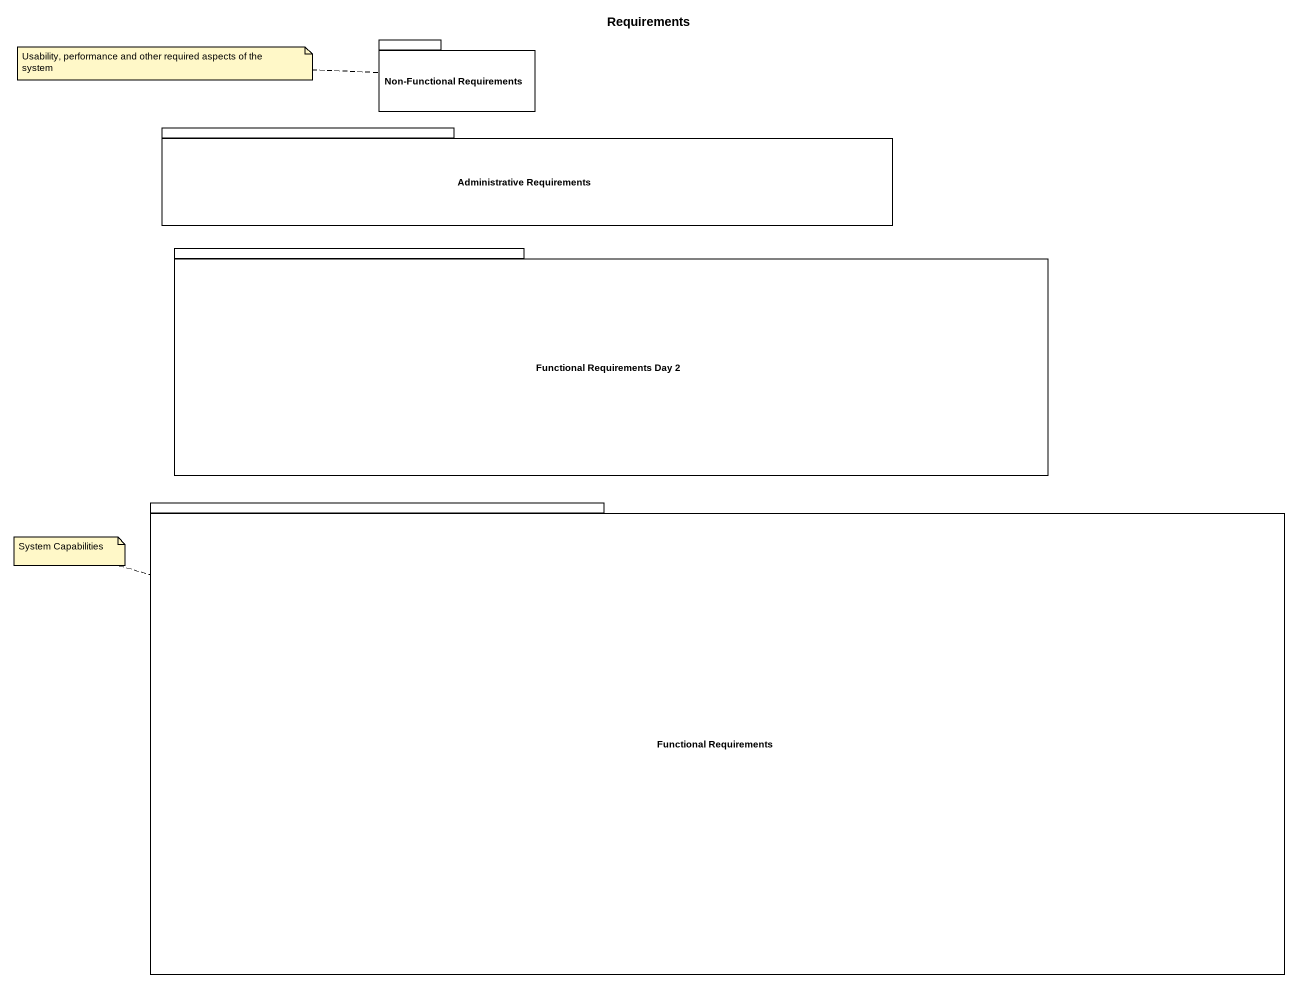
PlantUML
@startuml
title Requirements
package "Non-Functional Requirements" as Non_Functional_Requirements {
}
package "Administrative Requirements" as Administrative_Requirements {
}
package "Functional Requirements Day 2" as Functional_Requirements_Day {
}
package "Functional Requirements" as Functional_Requirements {
}
note left of Non_Functional_Requirements : Usability, performance and other required aspects of the system
note left of Functional_Requirements : System Capabilities
@enduml
